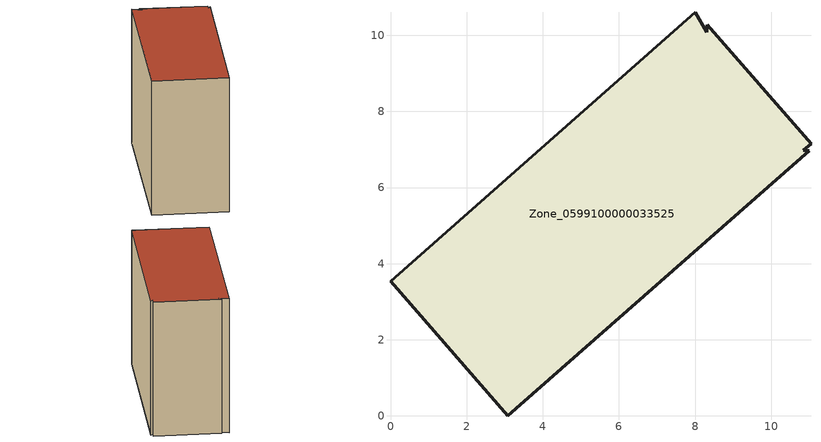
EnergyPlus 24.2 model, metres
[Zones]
Zone_0599100000033525
 floor ground (C_G): 8,10.61 8.3,10.07 8.32,10.27 11.04,7.15 10.84,6.98 11,6.96 3.08,0 0,3.54 z0
 wall outside (C_F): 11.04,7.15 8.32,10.27 8.3,10.07 8,10.61 0,3.54 3.08,0 11,6.96 10.84,6.98 11.04,7.15 z0:8.83
 roof outside (C_R): 3.08,0 11,6.96 10.84,6.98 11.04,7.15 8.32,10.27 8.3,10.07 8,10.61 0,3.54 z8.83
[BUILDING]
Pand.0599100000033525: North Axis=0; Terrain=City; Loads Convergence Tolerance Value=0.04; Temperature Convergence Tolerance Value=0.4; Solar Distribution=FullExterior; Maximum Number of Warmup Days=25; Minimum Number of Warmup Days=1
[Site:Location]
Rotterdam.The.Hague.AP_ZH_NLD Design_Conditions: Latitude=51.96; Longitude=4.45; Time Zone=1; Elevation=-4.5
[SITE:GROUNDTEMPERATURE:BUILDINGSURFACE]
18, 18, 18, 18, 18, 18, 18, 18, 18, 18, 18, 18
[MATERIAL] Thermal Absorptance=0.9; Solar Absorptance=0.7; Visible Absorptance=0.7
Name | Roughness | Thickness | Conductivity | Density | Specific Heat
G.TI.1946 | MediumSmooth | 0.15 | 1 | 540 | 1210
F.TI.1946 | Rough | 0.3 | 0.857143 | 1920 | 840
R.TI.1946 | MediumRough | 0.2 | 0.1 | 1500 | 1000
[CONSTRUCTION]
C_G: G.TI.1946
C_F: F.TI.1946
C_R: R.TI.1946
[ZONE]
Zone_0599100000033525: Type=1; Multiplier=1; Ceiling Height=Autocalculate; Volume=Autocalculate; Floor Area=autocalculate; Part of Total Floor Area=Yes
[ZONEINFILTRATION:DESIGNFLOWRATE]
Infil_Zone_0599100000033525: Zone or ZoneList or Space or SpaceList=Zone_0599100000033525; Schedule=AlwaysOn; Design Flow Rate Calculation Method=Flow/Area; Flow Rate per Floor Area=0.003; Constant Term Coefficient=1; Temperature Term Coefficient=0; Velocity Term Coefficient=0; Velocity Squared Term Coefficient=0
[HVACTEMPLATE:ZONE:IDEALLOADSAIRSYSTEM]
Zone_0599100000033525: Maximum Heating Supply Air Temperature=50; Minimum Cooling Supply Air Temperature=13; Maximum Heating Supply Air Humidity Ratio=0.0156; Minimum Cooling Supply Air Humidity Ratio=0.0077; Heating Limit=NoLimit; Cooling Limit=NoLimit; Dehumidification Control Type=ConstantSensibleHeatRatio; Cooling Sensible Heat Ratio=0.7; Dehumidification Setpoint=60; Humidification Control Type=None; Humidification Setpoint=30; Outdoor Air Method=None; Outdoor Air Flow Rate per Person=0.00944; Outdoor Air Flow Rate per Zone Floor Area=0; Outdoor Air Flow Rate per Zone=0; Demand Controlled Ventilation Type=None; Outdoor Air Economizer Type=NoEconomizer; Heat Recovery Type=None; Sensible Heat Recovery Effectiveness=0.7; Latent Heat Recovery Effectiveness=0.65
[ZONECONTROL:THERMOSTAT]
ThermostatControl_Zone_0599100000033525: Zone or ZoneList=Zone_0599100000033525; Control Type Schedule=DualSetpointControlType; Control 1=Thermostat_Zone_0599100000033525; Temperature Difference Between Cutout And Setpoint=0
[THERMOSTATSETPOINT:DUALSETPOINT]
Thermostat_Zone_0599100000033525: Heating Setpoint Temperature Schedule=HeatingSetpoint_Zone_0599100000033525; Cooling Setpoint Temperature Schedule=CoolingSetpoint_Zone_0599100000033525
[SCHEDULE:COMPACT]
HeatingSetpoint_Zone_0599100000033525: Through: 12/31, For: AllDays, Until: 24:00, 21
CoolingSetpoint_Zone_0599100000033525: Through: 12/31, For: AllDays, Until: 24:00, 24
DualSetpointControlType: Through: 12/31, For: AllDays, Until: 24:00, 4
AlwaysOn: Through: 12/31, For: AllDays, Until: 24:00, 1
